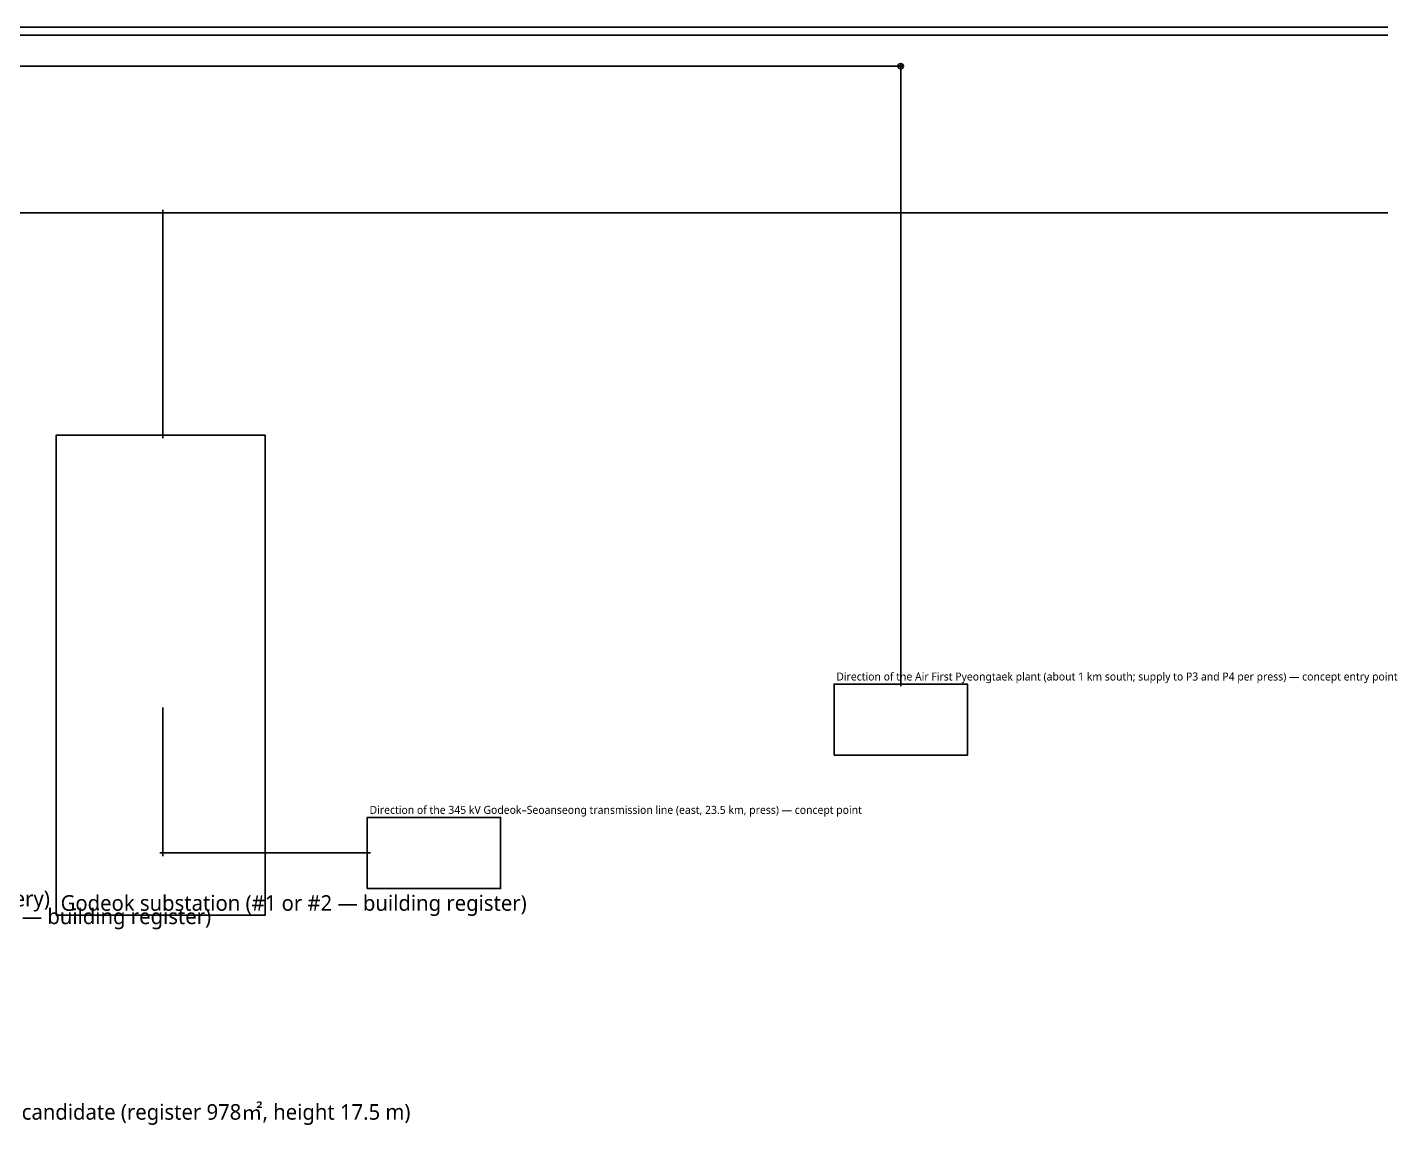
# Model space of a CAD drawing. Header units: metres. Extents: x -1640 to 1560, y -268 to 2338.
# Drawn here: x 3.5 to 308, y 606.8 to 853.8 of the extents above; entities that cross this region are included whole.
import ezdxf

# ---------------------------------------------------------------- set-up
doc = ezdxf.new("R2010")
doc.units = ezdxf.units.M
for name, color, linetype in [('AUX', 8, 'Continuous'), ('TEXT', 7, 'Continuous'), ('UTIL_ELEC.HV_CONCEPT', 6, 'Continuous'), ('UTIL_ELEC.MV_CONCEPT', 1, 'Continuous'), ('UTIL_FILL_EXCHANGE_POINT', 2, 'Continuous'), ('UTIL_GAS.BULK_CONCEPT', 2, 'Continuous'), ('UTIL_GAS.BULK_RISER', 2, 'Continuous'), ('UTIL_TEXT', 7, 'Continuous')]:
    doc.layers.add(name, color=color, linetype=linetype)
doc.styles.add('KO', font='malgun.ttf')

msp = doc.modelspace()

# ---------------------------------------------------------------- linework, layer by layer
at = {"layer": 'AUX'}
msp.add_lwpolyline([(10, 654), (57, 654), (57, 762), (10, 762)], close=True, dxfattribs=at)
at = {"layer": 'UTIL_ELEC.HV_CONCEPT'}
for p, q in [((-266.7, 812), (34.7, 812)), ((33.3, 812), (406.7, 812)), ((34, 761.3), (34, 812.7)), ((34, 667.3), (34, 700.7)), ((33.3, 668), (80.7, 668))]:
    msp.add_line(p, q, dxfattribs=at)
at = {"layer": 'UTIL_ELEC.MV_CONCEPT'}
for p, q in [((-320.05, 853.8), (362.45, 853.8)), ((-318.25, 852), (362.45, 852))]:
    msp.add_line(p, q, dxfattribs=at)
at = {"layer": 'UTIL_FILL_EXCHANGE_POINT'}
for points in [[(185, 690), (215, 690), (215, 706), (185, 706)], [(80, 660), (110, 660), (110, 676), (80, 676)]]:
    msp.add_lwpolyline(points, close=True, dxfattribs=at)
at = {"layer": 'UTIL_GAS.BULK_CONCEPT'}
for p, q in [((-316.5, 845), (200.5, 845)), ((200, 705.5), (200, 845.5))]:
    msp.add_line(p, q, dxfattribs=at)
at = {"layer": 'UTIL_GAS.BULK_RISER'}
msp.add_circle((200, 845), 0.6, dxfattribs=at)

# ---------------------------------------------------------------- texts
at = {"layer": 'TEXT', "style": 'KO'}
for s, p in [('Partitioned bay beside the converter station (east) — appears to be transformer bays (read from satellite imagery)', (-235, 656)), ('Godeok substation (#1 or #2 — building register)', (11, 655)), ('Godeok substation (#1 or #2 — building register)', (-60, 652)), ('STATCOM candidate (register 978㎡, height 17.5 m)', (-20, 608))]:
    msp.add_text(s, height=3.5, dxfattribs=at).set_placement(p)
at = {"layer": 'UTIL_TEXT', "style": 'KO'}
for s, p in [('Direction of the Air First Pyeongtaek plant (about 1 km south; supply to P3 and P4 per press) — concept entry point', (185.5, 706.8)), ('Direction of the 345 kV Godeok–Seoanseong transmission line (east, 23.5 km, press) — concept point', (80.5, 676.8))]:
    msp.add_text(s, height=1.8, dxfattribs=at).set_placement(p)

doc.saveas('drawing.dxf')
